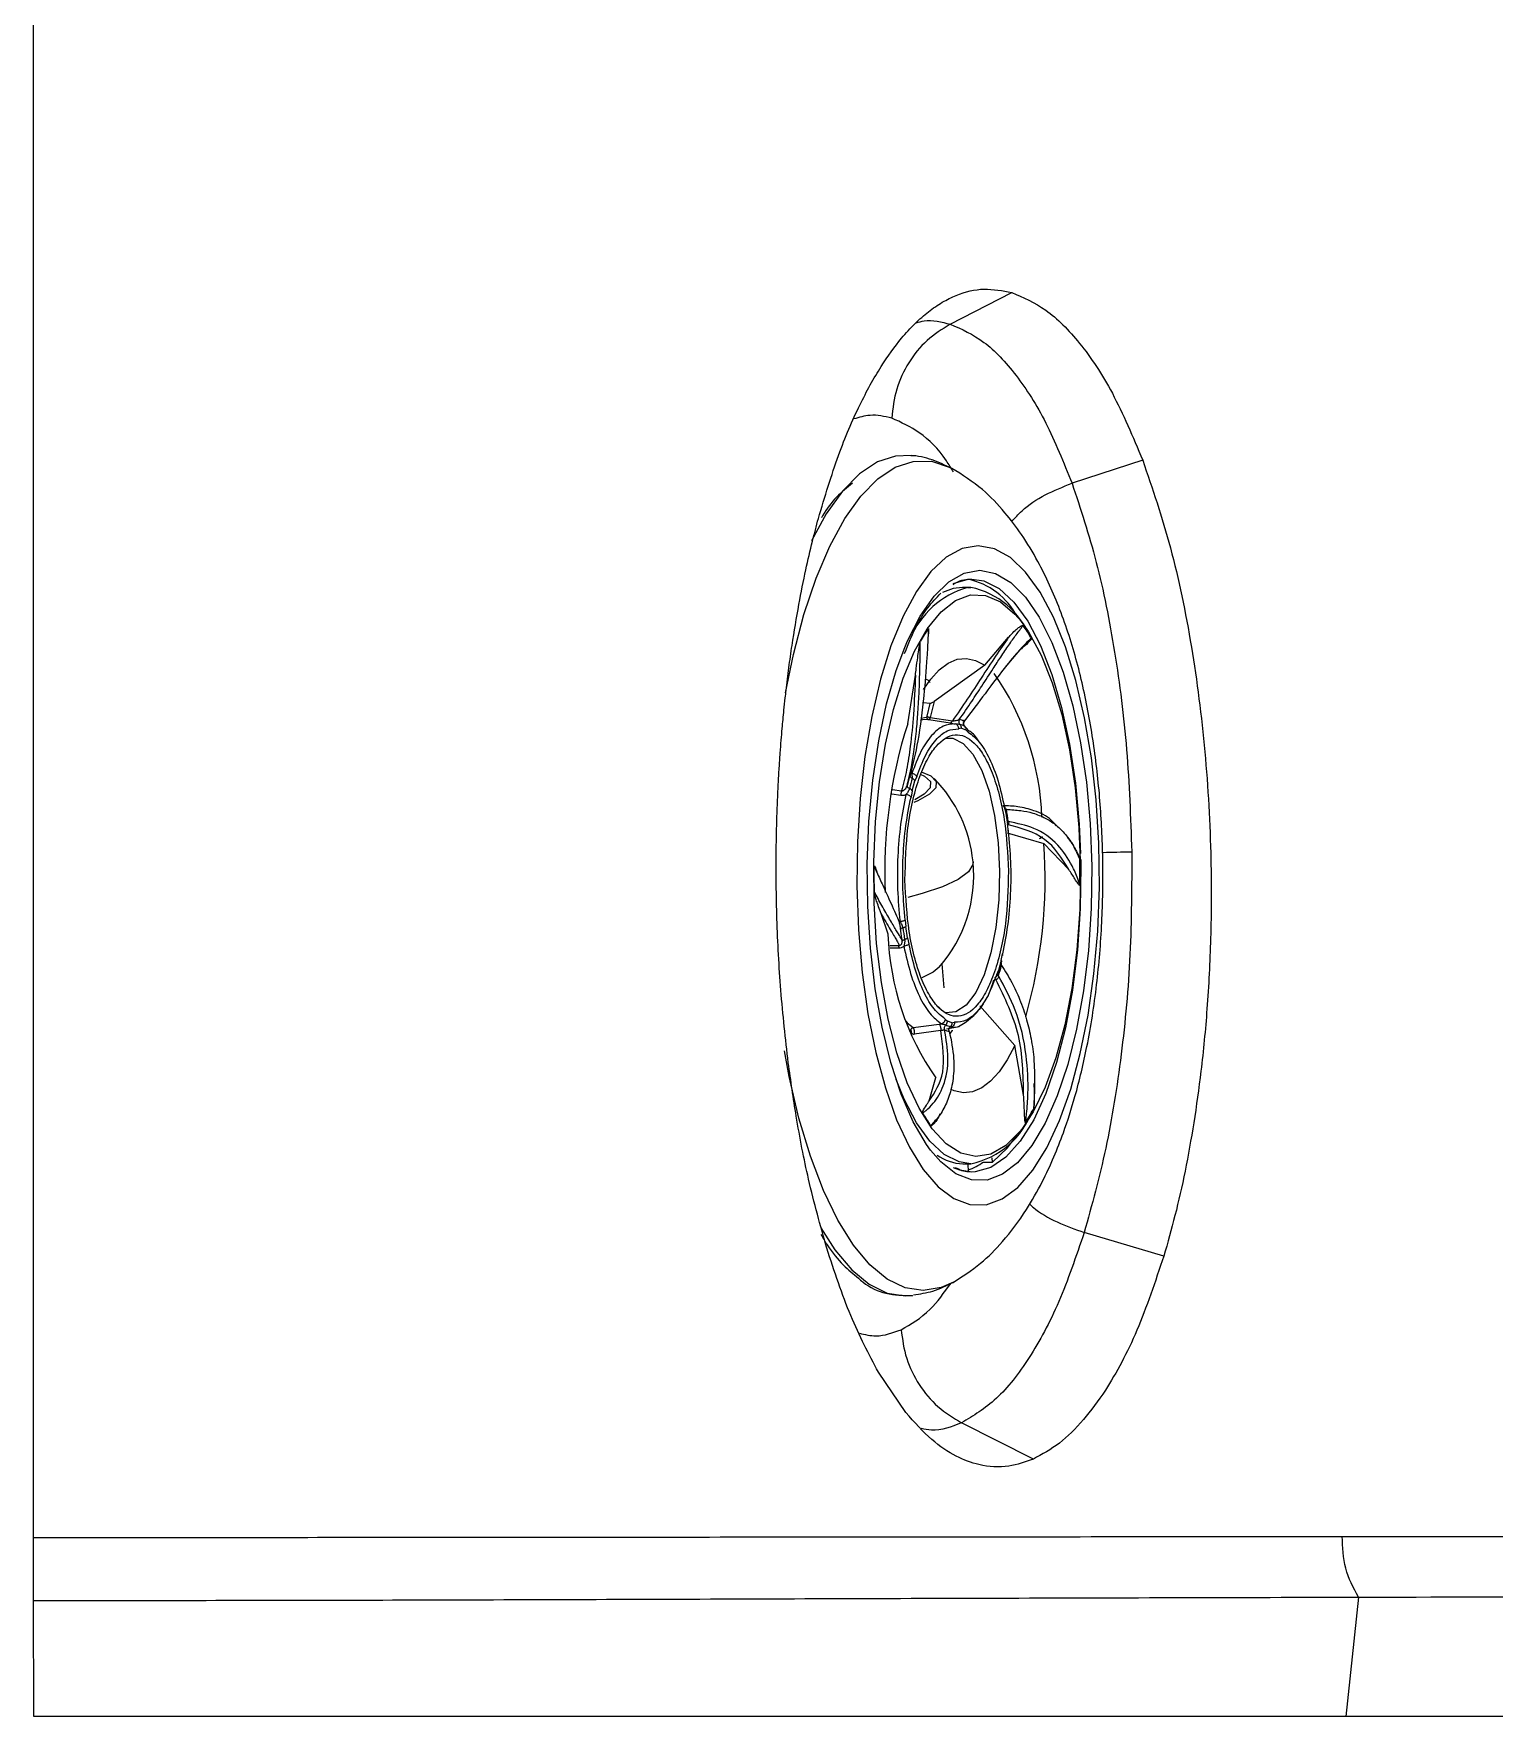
# Model space of a CAD drawing. Header units: inches. Extents: x 2 to 87, y 6 to 129.
# Drawn here: x 6.338 to 9.811, y 61.533 to 65.533 of the extents above; entities that cross this region are included whole.
import ezdxf

# ---------------------------------------------------------------- set-up
doc = ezdxf.new("R2010")
doc.units = ezdxf.units.IN
doc.header["$MEASUREMENT"] = 0
doc.layers.add('1', color=4, linetype='Continuous')

# ---------------------------------------------------------------- blocks, each defined once
blk = doc.blocks.new('2026 STRIDE')
at = {"layer": '1', "color": 3}
for p, q in [((4.0053, 40.8488), (4.0053, 47.998)), ((6.185, 43.7327), (6.3313, 43.8079)), ((6.6426, 43.4098), (6.4746, 43.3546)), ((5.8849, 43.2732), (5.8552, 43.218)), ((6.2337, 43.1072), (6.2144, 43.1072)), ((6.2259, 43.1068), (6.2337, 43.1072)), ((6.2669, 42.9223), (6.3238, 42.9889)), ((6.2669, 42.9223), (6.1467, 42.836)), ((6.35, 42.9581), (6.315, 42.9164)), ((6.0839, 42.7831), (6.1022, 42.8986)), ((6.1301, 42.8007), (6.1373, 42.8312)), ((6.1467, 42.836), (6.1374, 42.7976)), ((6.115, 42.7964), (6.1288, 42.7988)), ((6.1337, 42.7929), (6.1491, 42.7905)), ((6.1374, 42.7976), (6.1901, 42.7898)), ((6.1491, 42.7905), (6.185, 42.7851)), ((6.2116, 42.7723), (6.2053, 42.7709)), ((6.2116, 42.7723), (6.2224, 42.7685)), ((6.2277, 42.7631), (6.2224, 42.7685)), ((6.0894, 42.6666), (6.0938, 42.6649)), ((6.0938, 42.6649), (6.0948, 42.653)), ((6.0944, 42.6239), (6.101, 42.6474)), ((6.1053, 42.6572), (6.101, 42.6474)), ((6.0463, 42.6163), (6.0673, 42.6132)), ((6.0476, 42.6263), (6.0693, 42.6232)), ((6.0824, 42.6341), (6.0804, 42.6312)), ((6.0944, 42.6239), (6.0917, 42.6084)), ((6.1231, 42.6152), (6.1011, 42.6024)), ((6.3176, 42.5705), (6.314, 42.5846)), ((6.3218, 42.5432), (6.3176, 42.5705)), ((6.32, 42.5233), (6.4078, 42.4986)), ((6.3228, 42.528), (6.3218, 42.5432)), ((6.491, 42.5346), (6.4944, 42.4389)), ((6.3989, 42.511), (6.4047, 42.5153)), ((6.467, 42.4363), (6.4078, 42.4986)), ((6.037, 42.283), (6.0204, 42.3318)), ((6.078, 42.3162), (6.079, 42.301)), ((6.0832, 42.2737), (6.079, 42.301)), ((6.0413, 42.2555), (6.0621, 42.2555)), ((6.0422, 42.2503), (6.0634, 42.2502)), ((6.0832, 42.2737), (6.0868, 42.2596)), ((6.1708, 42.1554), (6.1657, 42.2123)), ((6.3064, 42.2203), (6.2998, 42.1968)), ((6.3001, 42.1934), (6.3069, 42.2176)), ((6.3064, 42.2203), (6.3091, 42.2358)), ((6.2955, 42.187), (6.2998, 42.1968)), ((6.2956, 42.1857), (6.2986, 42.1912)), ((6.1611, 42.1063), (6.1562, 42.1106)), ((6.1731, 42.0811), (6.1784, 42.0757)), ((6.2553, 42.1125), (6.3384, 42.0181)), ((6.0969, 42.0608), (6.1588, 42.0691)), ((6.1629, 42.0538), (6.0994, 42.0451)), ((6.1588, 42.0691), (6.1638, 42.0699)), ((6.1763, 42.058), (6.2064, 42.0636)), ((6.1892, 42.0719), (6.1784, 42.0757)), ((6.1892, 42.0719), (6.1955, 42.0733)), ((6.3594, 41.9002), (6.3384, 42.0181)), ((6.1346, 41.8862), (6.1505, 41.9417)), ((6.215, 41.7371), (6.2343, 41.7371)), ((6.2268, 41.7371), (6.228, 41.7179)), ((6.2633, 41.7411), (6.2853, 41.7411)), ((6.2853, 41.7411), (6.2847, 41.7509)), ((6.6929, 41.5177), (6.5036, 41.5736)), ((6.0795, 41.1454), (6.0141, 41.2417)), ((6.3826, 41.0351), (6.2118, 41.1212)), ((4.0053, 40.7738), (4.0053, 40.8488)), ((4.0053, 40.6988), (4.0053, 40.7738)), ((4.0054, 40.4234), (4.0053, 40.6988)), ((7.1555, 40.7068), (7.1255, 40.4234))]:
    blk.add_line(p, q, dxfattribs=at)
at = {"layer": '1', "color": 3, "flags": 128}
for points in [[(5.7934, 42.8562), (5.8121, 42.9473), (5.8371, 43.0424), (5.866, 43.1287), (5.8985, 43.2052), (5.9341, 43.2706), (5.9723, 43.3242), (6.0126, 43.365), (6.0544, 43.3927), (6.0971, 43.4067), (6.1401, 43.4068), (6.1828, 43.3932), (6.1928, 43.388)], [(6.092, 43.4205), (6.0551, 43.4194), (6.0119, 43.4052), (5.9695, 43.3772), (5.9287, 43.3358), (5.89, 43.2816), (5.8849, 43.2732)], [(5.9629, 42.3977), (5.9667, 42.2934), (5.9756, 42.1915), (5.9894, 42.0937), (6.0079, 42.0017), (6.0307, 41.9172), (6.0575, 41.8418), (6.0877, 41.7767), (6.1208, 41.7231), (6.1563, 41.682), (6.1935, 41.6541), (6.2317, 41.6399), (6.2702, 41.6397), (6.3084, 41.6534), (6.3456, 41.6809), (6.3811, 41.7216), (6.4143, 41.7747), (6.4446, 41.8395), (6.4714, 41.9146), (6.4943, 41.9988), (6.5129, 42.0905), (6.5268, 42.1882), (6.5358, 42.29), (6.5397, 42.3942), (6.5384, 42.4989), (6.5321, 42.6022), (6.5207, 42.7023), (6.5045, 42.7974), (6.4838, 42.8858), (6.459, 42.966), (6.4304, 43.0364), (6.3986, 43.0959), (6.3643, 43.1433), (6.3279, 43.1779), (6.2901, 43.199), (6.2516, 43.2062), (6.2132, 43.1994), (6.1754, 43.1788), (6.139, 43.1446), (6.1045, 43.0976), (6.0727, 43.0385), (6.0441, 42.9684), (6.0192, 42.8886), (5.9984, 42.8004), (5.9821, 42.7055), (5.9707, 42.6056), (5.9642, 42.5023), (5.9629, 42.3977)], [(6.077, 42.9645), (6.0834, 42.9797), (6.1136, 43.0389), (6.1466, 43.0861), (6.1816, 43.1203), (6.2181, 43.141), (6.2553, 43.1477), (6.2924, 43.1403), (6.3288, 43.1189), (6.3638, 43.0839), (6.3967, 43.036), (6.4267, 42.9762), (6.4535, 42.9057), (6.4763, 42.8257), (6.4949, 42.7378), (6.5087, 42.6438), (6.5176, 42.5455), (6.5214, 42.4448)], [(6.1916, 43.1165), (6.2279, 43.1265), (6.236, 43.1268)], [(6.236, 43.1268), (6.2649, 43.1225), (6.3013, 43.1042), (6.3364, 43.072), (6.3694, 43.0266), (6.3997, 42.9689), (6.4267, 42.9), (6.4498, 42.8214), (6.4686, 42.7347), (6.4826, 42.6417), (6.4917, 42.5441), (6.4949, 42.4743)], [(6.3549, 41.8193), (6.3507, 41.8139), (6.317, 41.7801), (6.2819, 41.76), (6.246, 41.754), (6.2103, 41.7622), (6.1753, 41.7845), (6.1419, 41.8204), (6.1108, 41.8691), (6.0826, 41.9296), (6.058, 42.0006), (6.0374, 42.0805), (6.0213, 42.1678), (6.01, 42.2605), (6.0039, 42.3566), (6.0029, 42.4541), (6.0072, 42.551), (6.0167, 42.6451), (6.0311, 42.7344), (6.0501, 42.8171), (6.0733, 42.8914), (6.1003, 42.9556), (6.1305, 43.0085), (6.1631, 43.0489), (6.1976, 43.076), (6.2332, 43.0891), (6.2691, 43.088), (6.3046, 43.0727), (6.3388, 43.0435), (6.3494, 43.0313)], [(6.2144, 43.1072), (6.1917, 43.1044), (6.1667, 43.0947)], [(6.3494, 43.0313), (6.3712, 43.0011), (6.4009, 42.9463), (6.4274, 42.8804), (6.4501, 42.8047), (6.4685, 42.7209), (6.4822, 42.6307), (6.4909, 42.536), (6.491, 42.5346)], [(6.1382, 41.7693), (6.1285, 41.7827), (6.097, 41.8367), (6.0685, 41.9021), (6.0437, 41.9775), (6.0229, 42.0617), (6.0067, 42.1528), (5.9953, 42.2492), (5.9889, 42.3489), (5.9877, 42.4501), (5.9917, 42.5508), (6.0008, 42.6489), (6.0149, 42.7426), (6.0336, 42.8301), (6.0566, 42.9096), (6.077, 42.9645)], [(6.1216, 42.8643), (6.1386, 42.889), (6.1589, 42.9112), (6.18, 42.927), (6.2016, 42.9361), (6.2235, 42.9384), (6.2454, 42.9337), (6.2669, 42.9223)], [(6.1373, 42.8312), (6.1206, 42.833), (6.1189, 42.8329)], [(6.1337, 42.7929), (6.119, 42.7924), (6.1131, 42.791)], [(6.1727, 42.7484), (6.1908, 42.7485), (6.2156, 42.7364), (6.2389, 42.7105), (6.2598, 42.672), (6.2772, 42.6226), (6.2905, 42.5645), (6.299, 42.5001), (6.3025, 42.4323), (6.3007, 42.3641), (6.2937, 42.2984), (6.2818, 42.2381), (6.2655, 42.1858), (6.2457, 42.1439), (6.223, 42.1142), (6.1985, 42.0978), (6.1745, 42.0955)], [(6.1134, 42.6629), (6.1236, 42.6581), (6.1377, 42.6453), (6.1376, 42.6307), (6.1231, 42.6152)], [(6.1157, 42.6689), (6.1385, 42.6591), (6.1516, 42.6458), (6.1506, 42.6309), (6.1357, 42.6152)], [(6.1357, 42.6152), (6.1076, 42.5994), (6.0985, 42.5955)], [(6.2392, 42.4547), (6.2389, 42.4487), (6.2283, 42.4311), (6.2037, 42.4131), (6.1664, 42.3956), (6.118, 42.3791), (6.0842, 42.3701)], [(6.5214, 42.4448), (6.52, 42.3436), (6.5135, 42.244), (6.5019, 42.1478), (6.4854, 42.057), (6.4645, 41.9733), (6.4395, 41.8983), (6.4109, 41.8336), (6.3793, 41.7802), (6.3452, 41.7394), (6.3094, 41.7119), (6.2725, 41.6981), (6.2352, 41.6985), (6.1983, 41.713), (6.1625, 41.7412), (6.1382, 41.7693)], [(6.4952, 42.4605), (6.4955, 42.4441), (6.4941, 42.3437), (6.4874, 42.2448), (6.4755, 42.1495), (6.4589, 42.0598), (6.4377, 41.9775), (6.4123, 41.9042), (6.3835, 41.8415), (6.3516, 41.7905), (6.3173, 41.7525), (6.2814, 41.728), (6.2446, 41.7177), (6.2366, 41.7174)], [(6.4944, 42.4389), (6.4928, 42.3415), (6.4859, 42.2458), (6.4739, 42.1538), (6.4572, 42.0676), (6.436, 41.9889), (6.4108, 41.9194), (6.3822, 41.8607), (6.3549, 41.8193)], [(6.159, 42.2045), (6.1442, 42.1925), (6.1175, 42.1791)], [(6.0791, 42.0757), (6.0829, 42.0719), (6.0969, 42.0608)], [(6.1846, 42.0465), (6.1901, 42.0535), (6.1906, 42.0543)], [(6.1869, 42.0618), (6.2013, 42.0624), (6.2048, 42.0632)], [(6.1929, 41.4558), (6.1634, 41.4428), (6.1205, 41.4357), (6.0775, 41.4424), (6.0352, 41.4629), (5.994, 41.4969), (5.9546, 41.5438), (5.9175, 41.6031), (5.8833, 41.6738), (5.8523, 41.7551), (5.8251, 41.8457), (5.8021, 41.9445), (5.7907, 42.0051)], [(6.3384, 42.0181), (6.3205, 41.9838), (6.3013, 41.9553), (6.281, 41.933), (6.2599, 41.9172), (6.2382, 41.9081), (6.2163, 41.9059), (6.1945, 41.9105), (6.1874, 41.9135)], [(6.2343, 41.7371), (6.2062, 41.7413), (6.1708, 41.7591), (6.1367, 41.7904), (6.1046, 41.8345), (6.0751, 41.8907), (6.0561, 41.9373)], [(6.2853, 41.7411), (6.321, 41.7747), (6.3449, 41.8066)], [(6.2366, 41.7174), (6.2077, 41.7218), (6.1924, 41.7277)], [(5.8776, 41.5845), (5.9108, 41.5324), (5.9507, 41.4848), (5.9924, 41.4504), (6.0353, 41.4297), (6.0788, 41.4229), (6.0961, 41.424)]]:
    blk.add_lwpolyline(points, dxfattribs=at)
at = {"layer": '1', "color": 3}
for centre, radius, start, end in [((6.1915, 42.9574), 0.1727, 27.6994, 78.1235), ((6.2832, 42.9062), 0.2087, 105.9546, 158.0365), ((6.193, 42.9142), 0.1972, 21.953, 78.0893), ((6.4553, 42.788), 0.3909, 145.5403, 150.8584), ((6.0649, 42.8029), 0.3629, 30.4529, 36.0415), ((5.7715, 42.5408), 0.6317, 1.8577, 34.9377), ((7.1809, 42.4328), 1.1516, 162.2896, 182.5348), ((6.1344, 42.7985), 0.00564, 177.1933, 262.7414), ((6.1926, 42.7356), 0.0589, 64.5608, 76.3646), ((6.1948, 42.7257), 0.057, 64.5594, 76.3652), ((6.6316, 42.4945), 0.5671, 162.9788, 165.5846), ((6.62, 42.4923), 0.5493, 162.9788, 165.5846), ((5.9108, 42.422), 0.33, 5.6876, 44.3413), ((5.5063, 42.4399), 0.8242, 7.6975, 9.7284), ((5.2146, 42.4158), 1.196, 344.0172, 3.9656), ((7.8101, 42.4228), 1.8065, 179.3121, 181.2281), ((5.9108, 42.422), 0.33, 318.7756, 5.6876), ((4.6867, 42.4215), 1.8065, 359.3121, 1.2283), ((6.6683, 42.3034), 0.6317, 181.8577, 214.9377), ((6.8633, 42.4049), 0.7982, 187.6975, 189.7284), ((5.7575, 42.3497), 0.5671, 342.9788, 345.5846), ((6.1233, 42.2116), 0.1693, 298.786, 347.13), ((6.0991, 42.0534), 0.00827, 214.0192, 272.4006), ((6.1966, 42.1086), 0.0589, 244.5594, 256.3653), ((6.1986, 42.1185), 0.057, 244.5594, 256.3653), ((6.432, 42.0414), 0.3629, 210.4529, 216.041), ((6.1941, 41.9308), 0.1978, 281.7161, 340.1743), ((6.0415, 42.0563), 0.3909, 325.5403, 330.8584), ((6.2186, 41.8497), 0.1127, 234.7418, 268.1639), ((6.186, 41.8457), 0.1301, 288.711, 306.487)]:
    blk.add_arc(centre, radius, start, end, dxfattribs=at)
for points, knots in [([(5.8715, 43.2709), (5.8869, 43.3224), (5.9165, 43.421), (5.9676, 43.5399), (6.0183, 43.6318), (6.0628, 43.6933), (6.1008, 43.7348), (6.1331, 43.7633), (6.1659, 43.7858), (6.2098, 43.8074), (6.2651, 43.821), (6.3093, 43.8122), (6.3313, 43.8079)], [0, 0, 0, 0, 0.140379, 0.269016, 0.385761, 0.490447, 0.555767, 0.620616, 0.685001, 0.748926, 0.875352, 1, 1, 1, 1]), ([(6.3313, 43.8079), (6.3584, 43.7964), (6.4137, 43.773), (6.4945, 43.6909), (6.5733, 43.574), (6.6192, 43.4652), (6.6426, 43.4098)], [0, 0, 0, 0, 0.236356, 0.481394, 0.735708, 1, 1, 1, 1]), ([(6.185, 43.7327), (6.1658, 43.7208), (6.1276, 43.697), (6.0842, 43.6425), (6.0539, 43.579), (6.0486, 43.5328), (6.0459, 43.5096)], [0, 0, 0, 0, 0.251193, 0.5, 0.748807, 1, 1, 1, 1]), ([(6.1038, 43.7363), (6.1101, 43.738), (6.1371, 43.7451), (6.1642, 43.7381), (6.185, 43.7327)], [0, 0, 0, 0, 0.233535, 1, 1, 1, 1]), ([(6.185, 43.7327), (6.212, 43.7209), (6.2659, 43.6974), (6.3425, 43.6155), (6.4139, 43.5043), (6.4544, 43.4045), (6.4746, 43.3546)], [0, 0, 0, 0, 0.25, 0.5, 0.749999, 1, 1, 1, 1]), ([(6.0459, 43.5096), (6.0286, 43.5135), (5.9986, 43.5203), (5.9688, 43.5113), (5.9561, 43.5076)], [0, 0, 0, 0, 0.574972, 1, 1, 1, 1]), ([(6.1925, 43.3816), (6.187, 43.3907), (6.1622, 43.4319), (6.1128, 43.4791), (6.0682, 43.4994), (6.0459, 43.5096)], [0, 0, 0, 0, 0.124865, 0.562433, 1, 1, 1, 1]), ([(6.1931, 43.3874), (6.1785, 43.3945), (6.1481, 43.4095), (6.1125, 43.4198), (6.0927, 43.42), (6.0909, 43.4201)], [0, 0, 0, 0, 0.456247, 0.950069, 1, 1, 1, 1]), ([(6.6426, 43.4098), (6.6656, 43.3424), (6.7116, 43.2083), (6.7607, 42.9702), (6.7933, 42.7189), (6.8063, 42.4835), (6.8056, 42.2781), (6.797, 42.1098), (6.7828, 41.9632), (6.7649, 41.8346), (6.7441, 41.7199), (6.7204, 41.6138), (6.702, 41.5494), (6.6929, 41.5177)], [0, 0, 0, 0, 0.130542, 0.259719, 0.385716, 0.510144, 0.599899, 0.681683, 0.755706, 0.81946, 0.881402, 0.941571, 1, 1, 1, 1]), ([(6.1901, 41.4543), (6.213, 41.4686), (6.2559, 41.4955), (6.3141, 41.5548), (6.3632, 41.6206), (6.4026, 41.6897), (6.4312, 41.7511), (6.4579, 41.8192), (6.4853, 41.9053), (6.5128, 42.0206), (6.5346, 42.1593), (6.5468, 42.3077), (6.5493, 42.4523), (6.543, 42.5929), (6.528, 42.7312), (6.5035, 42.8666), (6.4691, 42.9949), (6.4307, 43.0953), (6.392, 43.1731), (6.3569, 43.2313), (6.3127, 43.2893), (6.2594, 43.3456), (6.2138, 43.3744), (6.189, 43.3901)], [0, 0, 0, 0, 0.045511, 0.085121, 0.134367, 0.172405, 0.20437, 0.233407, 0.275407, 0.330445, 0.393978, 0.454664, 0.512123, 0.567728, 0.624731, 0.683558, 0.744104, 0.805677, 0.837051, 0.875162, 0.909176, 0.950591, 1, 1, 1, 1]), ([(5.9528, 43.355), (5.9398, 43.3448), (5.9151, 43.3254), (5.8909, 43.2936), (5.8798, 43.2745), (5.879, 43.273)], [0, 0, 0, 0, 0.507428, 0.962229, 1, 1, 1, 1]), ([(6.3311, 43.2634), (6.3389, 43.2723), (6.3602, 43.2963), (6.4098, 43.3291), (6.4529, 43.3461), (6.4746, 43.3546)], [0, 0, 0, 0, 0.22415, 0.610223, 1, 1, 1, 1]), ([(6.4746, 43.3546), (6.4947, 43.2939), (6.535, 43.1723), (6.5781, 42.9555), (6.6079, 42.7229), (6.6138, 42.5601), (6.6167, 42.4788)], [0, 0, 0, 0, 0.2499986, 0.5000006, 0.7499993, 1, 1, 1, 1]), ([(5.7999, 41.977), (5.7934, 42.0342), (5.7808, 42.1463), (5.7719, 42.3169), (5.77, 42.4812), (5.7738, 42.6009), (5.7782, 42.6769), (5.7805, 42.7118), (5.7829, 42.7429), (5.7858, 42.777), (5.789, 42.8105), (5.7922, 42.8406), (5.796, 42.8743), (5.8012, 42.9161), (5.8109, 42.985), (5.824, 43.0634), (5.8405, 43.1456), (5.8562, 43.2134), (5.8667, 43.2529), (5.8715, 43.2709)], [0, 0, 0, 0, 0.130718, 0.256126, 0.376244, 0.49108, 0.519793, 0.545833, 0.569194, 0.589872, 0.623163, 0.645681, 0.658914, 0.701019, 0.743192, 0.822373, 0.891607, 0.950836, 1, 1, 1, 1]), ([(6.1918, 43.1138), (6.1939, 43.1153), (6.2084, 43.1257), (6.2233, 43.1263), (6.236, 43.1268)], [0, 0, 0, 0, 0.145123, 1, 1, 1, 1]), ([(6.0765, 42.9503), (6.0854, 42.9727), (6.1023, 43.0155), (6.1318, 43.0612), (6.152, 43.0824), (6.1623, 43.0932)], [0, 0, 0, 0, 0.349289, 0.66698, 1, 1, 1, 1]), ([(6.133, 43.0092), (6.1329, 43.0083), (6.1328, 43.006), (6.1325, 42.9991), (6.1316, 42.9772), (6.1288, 42.9267), (6.1221, 42.8431), (6.1105, 42.7461), (6.096, 42.6872), (6.0894, 42.6606)], [0, 0, 0, 0, 0.007325, 0.019566, 0.058651, 0.192116, 0.441769, 0.746986, 1, 1, 1, 1]), ([(6.133, 43.0092), (6.133, 43.0092), (6.1331, 43.0093), (6.1332, 43.0094), (6.1333, 43.0092), (6.1334, 43.0089), (6.1335, 43.0081), (6.1335, 43.0042), (6.1331, 42.9988), (6.1325, 42.9941), (6.1322, 42.9924)], [0, 0, 0, 0, 0.020275, 0.040748, 0.059283, 0.07954, 0.114177, 0.222345, 0.719753, 1, 1, 1, 1]), ([(6.2065, 42.7928), (6.2165, 42.8074), (6.2353, 42.8346), (6.2621, 42.8756), (6.285, 42.9111), (6.3062, 42.9435), (6.3245, 42.9706), (6.3424, 42.9958), (6.3529, 43.0094), (6.3583, 43.0164)], [0, 0, 0, 0, 0.154271, 0.288952, 0.454424, 0.575072, 0.714225, 0.852753, 1, 1, 1, 1]), ([(6.3238, 42.9889), (6.3261, 42.9914), (6.3324, 42.9981), (6.3408, 43.0061), (6.3484, 43.0122), (6.353, 43.0152), (6.3557, 43.0165), (6.3572, 43.0168), (6.3579, 43.0168), (6.3582, 43.0165), (6.3583, 43.0164)], [0, 0, 0, 0, 0.191801, 0.519634, 0.729787, 0.856818, 0.93009, 0.970764, 0.992671, 1, 1, 1, 1]), ([(6.0824, 42.6357), (6.0856, 42.6491), (6.092, 42.6748), (6.0991, 42.7183), (6.1045, 42.7634), (6.1085, 42.8117), (6.1125, 42.8828), (6.1133, 42.9389), (6.1138, 42.9783)], [0, 0, 0, 0, 0.135552, 0.260798, 0.405842, 0.535564, 0.673856, 1, 1, 1, 1]), ([(6.1022, 42.8986), (6.1029, 42.9038), (6.1047, 42.9179), (6.1072, 42.9377), (6.1097, 42.9556), (6.1113, 42.9664), (6.1124, 42.9727), (6.1131, 42.9761), (6.1135, 42.9777), (6.1138, 42.9782), (6.1138, 42.9783)], [0, 0, 0, 0, 0.191797, 0.519572, 0.729704, 0.856737, 0.930022, 0.970712, 0.992634, 1, 1, 1, 1]), ([(6.3238, 42.9889), (6.3137, 42.9744), (6.2941, 42.9463), (6.2606, 42.8948), (6.2265, 42.8422), (6.2021, 42.8071), (6.1901, 42.7898)], [0, 0, 0, 0, 0.2807474, 0.5455521, 0.7768174, 1, 1, 1, 1]), ([(6.3777, 42.9868), (6.3774, 42.9866), (6.3767, 42.9859), (6.3745, 42.9838), (6.3674, 42.9771), (6.3502, 42.9592), (6.3175, 42.9209), (6.2725, 42.8607), (6.2349, 42.8112), (6.2179, 42.7888)], [0, 0, 0, 0, 0.0073248, 0.0195656, 0.0586504, 0.1921162, 0.4417694, 0.7469865, 1, 1, 1, 1]), ([(6.3777, 42.9868), (6.3777, 42.9867), (6.3778, 42.9866), (6.3779, 42.9863), (6.3779, 42.9859), (6.3778, 42.9855), (6.3776, 42.9846), (6.3762, 42.982), (6.3699, 42.9749), (6.3609, 42.967), (6.3528, 42.9603), (6.35, 42.9581)], [0, 0, 0, 0, 0.005501, 0.011055, 0.016084, 0.02158, 0.030977, 0.060324, 0.195274, 0.730604, 1, 1, 1, 1]), ([(6.1022, 42.8986), (6.1009, 42.8671), (6.0985, 42.8093), (6.0911, 42.7339), (6.082, 42.673), (6.0735, 42.6396), (6.0693, 42.6232)], [0, 0, 0, 0, 0.317509, 0.583481, 0.794833, 1, 1, 1, 1]), ([(6.1375, 42.8808), (6.1368, 42.8817), (6.133, 42.8865), (6.1288, 42.8881), (6.1253, 42.8893)], [0, 0, 0, 0, 0.185771, 1, 1, 1, 1]), ([(6.1288, 42.7988), (6.1289, 42.7988), (6.1291, 42.7988), (6.1295, 42.7992), (6.1298, 42.7998), (6.13, 42.8004), (6.1301, 42.8007)], [0, 0, 0, 0, 0.244775, 0.492429, 0.744714, 1, 1, 1, 1]), ([(6.1374, 42.7976), (6.1367, 42.7977), (6.1355, 42.7977), (6.134, 42.7981), (6.1329, 42.7986), (6.1319, 42.799), (6.1308, 42.7997), (6.1304, 42.8003), (6.1301, 42.8007)], [0, 0, 0, 0, 0.250263, 0.382232, 0.514843, 0.645287, 0.771015, 1, 1, 1, 1]), ([(6.1467, 42.836), (6.1455, 42.8351), (6.1429, 42.8332), (6.1398, 42.8316), (6.138, 42.8311), (6.1375, 42.8311), (6.1373, 42.8312)], [0, 0, 0, 0, 0.355757, 0.72292, 0.91627, 1, 1, 1, 1]), ([(6.197, 42.7824), (6.1874, 42.7818), (6.1681, 42.7806), (6.1403, 42.757), (6.1146, 42.7197), (6.1007, 42.6832), (6.0938, 42.6649)], [0, 0, 0, 0, 0.25, 0.5, 0.75, 1, 1, 1, 1]), ([(6.1053, 42.6572), (6.112, 42.6747), (6.1254, 42.71), (6.1503, 42.7464), (6.1774, 42.7692), (6.1961, 42.7703), (6.2053, 42.7709)], [0, 0, 0, 0, 0.247011, 0.5, 0.752989, 1, 1, 1, 1]), ([(6.1318, 42.7934), (6.1323, 42.7933), (6.1333, 42.7929), (6.1343, 42.7931), (6.1347, 42.7931)], [0, 0, 0, 0, 0.595412, 1, 1, 1, 1]), ([(6.1337, 42.7929), (6.134, 42.7929), (6.1347, 42.793), (6.1357, 42.7939), (6.1367, 42.7955), (6.1372, 42.7969), (6.1374, 42.7976)], [0, 0, 0, 0, 0.245118, 0.499544, 0.75421, 1, 1, 1, 1]), ([(6.185, 42.7851), (6.1854, 42.7851), (6.1863, 42.7852), (6.1876, 42.7861), (6.189, 42.7877), (6.1897, 42.7891), (6.1901, 42.7898)], [0, 0, 0, 0, 0.245337, 0.5, 0.754663, 1, 1, 1, 1]), ([(6.185, 42.7851), (6.1868, 42.7847), (6.1906, 42.7838), (6.1948, 42.7829), (6.197, 42.7824)], [0, 0, 0, 0, 0.459375, 1, 1, 1, 1]), ([(6.1901, 42.7898), (6.1908, 42.7898), (6.1922, 42.7898), (6.1953, 42.7901), (6.1993, 42.7907), (6.2035, 42.7917), (6.2055, 42.7924), (6.2065, 42.7928)], [0, 0, 0, 0, 0.111467, 0.230181, 0.482258, 0.743371, 1, 1, 1, 1]), ([(6.2082, 42.7811), (6.2065, 42.7814), (6.2034, 42.7818), (6.199, 42.7822), (6.197, 42.7824)], [0, 0, 0, 0, 0.571399, 1, 1, 1, 1]), ([(6.2179, 42.7888), (6.2184, 42.7889), (6.2194, 42.7893), (6.2196, 42.7897), (6.2191, 42.79), (6.2184, 42.7902), (6.2174, 42.7904), (6.2166, 42.7904), (6.2162, 42.7904)], [0, 0, 0, 0, 0.277558, 0.532524, 0.651825, 0.767232, 0.882131, 1, 1, 1, 1]), ([(6.2193, 42.7772), (6.2186, 42.778), (6.2173, 42.7797), (6.2165, 42.7829), (6.2167, 42.786), (6.2175, 42.7879), (6.2179, 42.7888)], [0, 0, 0, 0, 0.266689, 0.531115, 0.778754, 1, 1, 1, 1]), ([(6.2197, 42.7768), (6.2194, 42.7772), (6.2187, 42.778), (6.2176, 42.7801), (6.2171, 42.7832), (6.2177, 42.7869), (6.219, 42.7888), (6.2195, 42.7897)], [0, 0, 0, 0, 0.138039, 0.274701, 0.537852, 0.781588, 1, 1, 1, 1]), ([(6.2193, 42.7772), (6.2198, 42.7766), (6.2208, 42.7754), (6.2218, 42.7732), (6.2224, 42.7709), (6.2224, 42.7693), (6.2224, 42.7685)], [0, 0, 0, 0, 0.257259, 0.51339, 0.762603, 1, 1, 1, 1]), ([(6.2202, 42.7743), (6.2202, 42.7745), (6.2202, 42.7748), (6.2206, 42.7753), (6.2208, 42.7758), (6.2206, 42.7764), (6.2197, 42.777), (6.2193, 42.7772)], [0, 0, 0, 0, 0.224307, 0.303573, 0.473827, 0.745729, 1, 1, 1, 1]), ([(6.2534, 42.7398), (6.2515, 42.7431), (6.2434, 42.7572), (6.234, 42.7635), (6.2268, 42.7683)], [0, 0, 0, 0, 0.238504, 1, 1, 1, 1]), ([(6.2277, 42.7631), (6.2366, 42.7563), (6.2546, 42.7424), (6.2787, 42.7018), (6.2995, 42.6495), (6.3092, 42.6061), (6.314, 42.5846)], [0, 0, 0, 0, 0.247011, 0.5, 0.752989, 1, 1, 1, 1]), ([(6.0773, 42.4117), (6.0785, 42.4539), (6.0802, 42.5188), (6.0946, 42.598), (6.1099, 42.6529), (6.1291, 42.698), (6.1573, 42.7408), (6.1963, 42.7647), (6.2359, 42.7475), (6.265, 42.7095), (6.2853, 42.6678), (6.3018, 42.6156), (6.3181, 42.539), (6.3214, 42.4745), (6.3235, 42.4326)], [0, 0, 0, 0, 0.119728, 0.18418, 0.25, 0.31582, 0.380272, 0.5, 0.619728, 0.68418, 0.75, 0.81582, 0.880272, 1, 1, 1, 1]), ([(6.0948, 42.653), (6.0938, 42.6536), (6.0919, 42.6547), (6.09, 42.6567), (6.0891, 42.6588), (6.0893, 42.66), (6.0894, 42.6606)], [0, 0, 0, 0, 0.266689, 0.531115, 0.778754, 1, 1, 1, 1]), ([(6.0797, 42.6145), (6.075, 42.5915), (6.0658, 42.5454), (6.0594, 42.4682), (6.0585, 42.389), (6.0632, 42.3381), (6.0656, 42.3127)], [0, 0, 0, 0, 0.25, 0.5, 0.75, 1, 1, 1, 1]), ([(6.0673, 42.6132), (6.0676, 42.614), (6.0681, 42.6155), (6.0687, 42.6182), (6.0691, 42.6209), (6.0692, 42.6224), (6.0693, 42.6232)], [0, 0, 0, 0, 0.245337, 0.5, 0.754663, 1, 1, 1, 1]), ([(6.0673, 42.6132), (6.0692, 42.613), (6.0734, 42.6125), (6.0775, 42.6138), (6.0797, 42.6145)], [0, 0, 0, 0, 0.4593541, 1, 1, 1, 1]), ([(6.0693, 42.6232), (6.0699, 42.6233), (6.0713, 42.6234), (6.0742, 42.6246), (6.0775, 42.6271), (6.0807, 42.6311), (6.0818, 42.6342), (6.0824, 42.6357)], [0, 0, 0, 0, 0.111469, 0.230184, 0.482261, 0.743373, 1, 1, 1, 1]), ([(6.078, 42.3162), (6.0758, 42.3405), (6.0712, 42.3898), (6.0721, 42.4667), (6.0783, 42.5418), (6.0873, 42.5864), (6.0917, 42.6084)], [0, 0, 0, 0, 0.247011, 0.5, 0.752989, 1, 1, 1, 1]), ([(6.088, 42.629), (6.0868, 42.6261), (6.0848, 42.6211), (6.0812, 42.6165), (6.0797, 42.6145)], [0, 0, 0, 0, 0.5714031, 1, 1, 1, 1]), ([(6.4375, 42.5407), (6.4336, 42.5453), (6.4194, 42.5619), (6.3879, 42.576), (6.3491, 42.5867), (6.3224, 42.5877), (6.3104, 42.5882)], [0, 0, 0, 0, 0.1349974, 0.4893011, 0.7707965, 1, 1, 1, 1]), ([(6.3118, 42.5859), (6.312, 42.5858), (6.3137, 42.585), (6.3162, 42.5827), (6.3179, 42.5803), (6.3187, 42.5792)], [0, 0, 0, 0, 0.049985, 0.529107, 1, 1, 1, 1]), ([(6.314, 42.5846), (6.3144, 42.5853), (6.315, 42.5865), (6.3144, 42.5875), (6.3141, 42.588)], [0, 0, 0, 0, 0.516311, 1, 1, 1, 1]), ([(6.3187, 42.5792), (6.3302, 42.5786), (6.3523, 42.5775), (6.3831, 42.5708), (6.4107, 42.5599), (6.4355, 42.5439), (6.4575, 42.5227), (6.4775, 42.4953), (6.4876, 42.4721), (6.4928, 42.4602)], [0, 0, 0, 0, 0.136039, 0.261937, 0.40799, 0.540278, 0.678402, 0.83502, 1, 1, 1, 1]), ([(6.3228, 42.528), (6.325, 42.5037), (6.3296, 42.4544), (6.3288, 42.3775), (6.3225, 42.3024), (6.3135, 42.2579), (6.3091, 42.2358)], [0, 0, 0, 0, 0.247011, 0.5, 0.752989, 1, 1, 1, 1]), ([(6.3231, 42.5503), (6.3235, 42.5494), (6.3242, 42.5477), (6.3241, 42.5457), (6.3234, 42.5445), (6.3226, 42.5438), (6.3215, 42.5433), (6.3207, 42.5433), (6.3203, 42.5433)], [0, 0, 0, 0, 0.277559, 0.532523, 0.651824, 0.76723, 0.88213, 1, 1, 1, 1]), ([(6.467, 42.4363), (6.4502, 42.4633), (6.4164, 42.518), (6.3525, 42.5348), (6.3203, 42.5433)], [0, 0, 0, 0, 0.494868, 1, 1, 1, 1]), ([(6.3208, 42.5488), (6.321, 42.549), (6.3214, 42.5495), (6.3225, 42.55), (6.3231, 42.5503)], [0, 0, 0, 0, 0.363679, 1, 1, 1, 1]), ([(6.3214, 42.5461), (6.3217, 42.546), (6.3223, 42.5456), (6.3226, 42.5449), (6.3225, 42.5441), (6.3221, 42.5435), (6.3218, 42.5432)], [0, 0, 0, 0, 0.215737, 0.486187, 0.749331, 1, 1, 1, 1]), ([(6.4931, 42.3998), (6.4929, 42.4004), (6.4924, 42.402), (6.4908, 42.4069), (6.4855, 42.422), (6.4714, 42.4547), (6.4402, 42.4999), (6.3901, 42.5367), (6.344, 42.5461), (6.3231, 42.5503)], [0, 0, 0, 0, 0.007324, 0.019565, 0.058649, 0.192116, 0.441769, 0.746986, 1, 1, 1, 1]), ([(6.3973, 42.5101), (6.3973, 42.5101), (6.3982, 42.5105), (6.399, 42.5111), (6.3998, 42.5118)], [0, 0, 0, 0, 0.039442, 1, 1, 1, 1]), ([(6.4636, 42.5125), (6.4659, 42.5097), (6.472, 42.5023), (6.4797, 42.4905), (6.486, 42.4788), (6.4896, 42.4709), (6.4915, 42.4659), (6.4924, 42.4629), (6.4928, 42.4612), (6.4928, 42.4604), (6.4928, 42.4602)], [0, 0, 0, 0, 0.191814, 0.519611, 0.729753, 0.856784, 0.930061, 0.970742, 0.992656, 1, 1, 1, 1]), ([(6.0037, 42.4445), (6.0037, 42.4446), (6.0037, 42.4449), (6.0037, 42.4452), (6.0038, 42.4454), (6.0039, 42.4456), (6.0042, 42.4456), (6.0053, 42.4443), (6.0081, 42.4382), (6.0101, 42.4318), (6.0116, 42.4271)], [0, 0, 0, 0, 0.0103497, 0.0208011, 0.0302629, 0.0406038, 0.058285, 0.1135025, 0.3674194, 1, 1, 1, 1]), ([(6.0037, 42.4445), (6.004, 42.4439), (6.0047, 42.4422), (6.0069, 42.4374), (6.0138, 42.4223), (6.0288, 42.3895), (6.0492, 42.3446), (6.0645, 42.3118), (6.0649, 42.3038), (6.065, 42.3013)], [0, 0, 0, 0, 0.008286, 0.022135, 0.066354, 0.217358, 0.499812, 0.845131, 1, 1, 1, 1]), ([(6.6167, 42.4788), (6.6164, 42.3971), (6.6159, 42.2337), (6.5937, 41.9951), (6.5578, 41.7693), (6.5217, 41.6388), (6.5036, 41.5736)], [0, 0, 0, 0, 0.2499998, 0.4999994, 0.75, 1, 1, 1, 1]), ([(6.5468, 42.477), (6.5474, 42.477), (6.5684, 42.4778), (6.5929, 42.4783), (6.6167, 42.4788)], [0, 0, 0, 0, 0.028534, 1, 1, 1, 1]), ([(6.3235, 42.4326), (6.3224, 42.3903), (6.3206, 42.3254), (6.3062, 42.2462), (6.2909, 42.1913), (6.2717, 42.1462), (6.2435, 42.1034), (6.2045, 42.0795), (6.1649, 42.0967), (6.1358, 42.1347), (6.1155, 42.1765), (6.099, 42.2286), (6.0827, 42.3052), (6.0794, 42.3697), (6.0773, 42.4117)], [0, 0, 0, 0, 0.119728, 0.18418, 0.25, 0.31582, 0.380272, 0.5, 0.619728, 0.68418, 0.75, 0.81582, 0.880272, 1, 1, 1, 1]), ([(6.4931, 42.3998), (6.4931, 42.3996), (6.4931, 42.3994), (6.4931, 42.3991), (6.4929, 42.3988), (6.4927, 42.3987), (6.4923, 42.3987), (6.4907, 42.3999), (6.4847, 42.4085), (6.4768, 42.4215), (6.4695, 42.4326), (6.467, 42.4363)], [0, 0, 0, 0, 0.005486, 0.011027, 0.016042, 0.021524, 0.030897, 0.060168, 0.194769, 0.728714, 1, 1, 1, 1]), ([(6.0204, 42.3318), (6.0194, 42.3345), (6.0166, 42.3419), (6.0125, 42.3537), (6.0086, 42.3654), (6.006, 42.3744), (6.0043, 42.3798), (6.004, 42.3836), (6.004, 42.3841)], [0, 0, 0, 0, 0.191782, 0.518998, 0.728969, 0.85611, 0.98384, 1, 1, 1, 1]), ([(6.0704, 42.267), (6.0705, 42.2673), (6.0708, 42.2685), (6.0662, 42.2763), (6.0566, 42.292), (6.0414, 42.3173), (6.0236, 42.3483), (6.0102, 42.3728), (6.004, 42.3841)], [0, 0, 0, 0, 0.069195, 0.231242, 0.425514, 0.62771, 0.827914, 1, 1, 1, 1]), ([(6.0204, 42.3318), (6.0281, 42.3183), (6.0434, 42.2915), (6.0557, 42.2713), (6.0612, 42.262), (6.0619, 42.2601), (6.0621, 42.2595)], [0, 0, 0, 0, 0.368041, 0.731206, 0.922722, 1, 1, 1, 1]), ([(6.0656, 42.3127), (6.0667, 42.3108), (6.0687, 42.3076), (6.0713, 42.3027), (6.0719, 42.2996), (6.0722, 42.2979)], [0, 0, 0, 0, 0.40286, 0.687897, 1, 1, 1, 1]), ([(6.0711, 42.2671), (6.0699, 42.2745), (6.0681, 42.2853), (6.0668, 42.2976), (6.0664, 42.3014)], [0, 0, 0, 0, 0.690558, 1, 1, 1, 1]), ([(6.0621, 42.2555), (6.0627, 42.2556), (6.0641, 42.2557), (6.0665, 42.2566), (6.0688, 42.2585), (6.0705, 42.2615), (6.0705, 42.2639), (6.0705, 42.265)], [0, 0, 0, 0, 0.1114177, 0.2300722, 0.4820032, 0.7430817, 1, 1, 1, 1]), ([(6.0621, 42.2595), (6.0625, 42.2586), (6.0637, 42.256), (6.0627, 42.2557), (6.0621, 42.2555)], [0, 0, 0, 0, 0.37338, 1, 1, 1, 1]), ([(6.0634, 42.2502), (6.0633, 42.251), (6.0631, 42.2525), (6.0628, 42.2542), (6.0625, 42.2553), (6.0622, 42.2554), (6.0621, 42.2555)], [0, 0, 0, 0, 0.245337, 0.5, 0.754663, 1, 1, 1, 1]), ([(6.0634, 42.2502), (6.0653, 42.2504), (6.0695, 42.2508), (6.0728, 42.253), (6.0746, 42.2542)], [0, 0, 0, 0, 0.459104, 1, 1, 1, 1]), ([(6.0765, 42.27), (6.0766, 42.2673), (6.0769, 42.2618), (6.0754, 42.2568), (6.0746, 42.2542)], [0, 0, 0, 0, 0.490746, 1, 1, 1, 1]), ([(6.0746, 42.2542), (6.0796, 42.2318), (6.0897, 42.187), (6.1111, 42.1333), (6.1359, 42.0915), (6.1545, 42.0771), (6.1638, 42.0699)], [0, 0, 0, 0, 0.25, 0.5, 0.75, 1, 1, 1, 1]), ([(6.1731, 42.0811), (6.1642, 42.088), (6.1462, 42.1019), (6.1221, 42.1424), (6.1013, 42.1947), (6.0916, 42.2381), (6.0868, 42.2596)], [0, 0, 0, 0, 0.247011, 0.5, 0.752989, 1, 1, 1, 1]), ([(6.3036, 42.217), (6.3045, 42.2157), (6.3062, 42.2132), (6.3066, 42.21), (6.3068, 42.2085)], [0, 0, 0, 0, 0.504331, 1, 1, 1, 1]), ([(6.3068, 42.2085), (6.3152, 42.1952), (6.3315, 42.1696), (6.3514, 42.1263), (6.3669, 42.0815), (6.3781, 42.0332), (6.3881, 41.9619), (6.3851, 41.9055), (6.383, 41.8659)], [0, 0, 0, 0, 0.134858, 0.259599, 0.404069, 0.533562, 0.672142, 1, 1, 1, 1]), ([(6.2955, 42.187), (6.2888, 42.1696), (6.2754, 42.1342), (6.2505, 42.0978), (6.2234, 42.075), (6.2047, 42.0739), (6.1955, 42.0733)], [0, 0, 0, 0, 0.2470116, 0.5, 0.7529884, 1, 1, 1, 1]), ([(6.2998, 42.1837), (6.2998, 42.1826), (6.2997, 42.1806), (6.2986, 42.1781), (6.2974, 42.1765), (6.2962, 42.1757), (6.295, 42.1751), (6.2941, 42.175), (6.2936, 42.1749)], [0, 0, 0, 0, 0.277554, 0.532524, 0.651828, 0.767234, 0.882133, 1, 1, 1, 1]), ([(6.3594, 41.9002), (6.3585, 41.9482), (6.3569, 42.0451), (6.3148, 42.1314), (6.2936, 42.1749)], [0, 0, 0, 0, 0.495173, 1, 1, 1, 1]), ([(6.2974, 42.1895), (6.2971, 42.1884), (6.2967, 42.1871), (6.2957, 42.1859), (6.2956, 42.1857)], [0, 0, 0, 0, 0.84097, 1, 1, 1, 1]), ([(6.2986, 42.1912), (6.2981, 42.1906), (6.2972, 42.1895), (6.2972, 42.1875), (6.298, 42.1854), (6.2992, 42.1842), (6.2998, 42.1837)], [0, 0, 0, 0, 0.266689, 0.531115, 0.778754, 1, 1, 1, 1]), ([(6.3639, 41.8351), (6.364, 41.836), (6.3643, 41.8383), (6.3652, 41.8452), (6.3678, 41.867), (6.3713, 41.9176), (6.3675, 42.0011), (6.3458, 42.0982), (6.3142, 42.157), (6.2998, 42.1837)], [0, 0, 0, 0, 0.007325, 0.019566, 0.058651, 0.192116, 0.441769, 0.746986, 1, 1, 1, 1]), ([(6.0922, 42.0488), (6.0923, 42.049), (6.0924, 42.0496), (6.0925, 42.0505), (6.0926, 42.0516), (6.0925, 42.0526), (6.0923, 42.0535), (6.0921, 42.0542), (6.0918, 42.0548), (6.0915, 42.0549), (6.0914, 42.055)], [0, 0, 0, 0, 0.121775, 0.245594, 0.376257, 0.509473, 0.637578, 0.768745, 0.883895, 1, 1, 1, 1]), ([(6.0994, 42.0451), (6.0996, 42.046), (6.0999, 42.0476), (6.1, 42.0503), (6.0998, 42.0526), (6.0995, 42.0548), (6.0991, 42.0568), (6.0985, 42.0586), (6.0977, 42.06), (6.0972, 42.0605), (6.0969, 42.0608)], [0, 0, 0, 0, 0.156145, 0.293104, 0.410773, 0.509038, 0.632748, 0.755842, 0.878271, 1, 1, 1, 1]), ([(6.1191, 41.8575), (6.1195, 41.8577), (6.1204, 41.8584), (6.1232, 41.8604), (6.1319, 41.8672), (6.15, 41.885), (6.1721, 41.9233), (6.1838, 41.9836), (6.1752, 42.033), (6.1713, 42.0555)], [0, 0, 0, 0, 0.007325, 0.019566, 0.05865, 0.192116, 0.441769, 0.746986, 1, 1, 1, 1]), ([(6.1346, 41.8862), (6.1484, 41.907), (6.1763, 41.9492), (6.1674, 42.0187), (6.1629, 42.0538)], [0, 0, 0, 0, 0.495173, 1, 1, 1, 1]), ([(6.1827, 42.0514), (6.1872, 42.0298), (6.1935, 41.9994), (6.1937, 41.9629), (6.192, 41.9396), (6.1871, 41.9114), (6.1768, 41.8805), (6.1598, 41.8504), (6.1454, 41.8351), (6.1385, 41.8279)], [0, 0, 0, 0, 0.229238, 0.322198, 0.414546, 0.50635, 0.67863, 0.847274, 1, 1, 1, 1]), ([(6.1588, 42.0691), (6.159, 42.0688), (6.1594, 42.0684), (6.1601, 42.067), (6.1608, 42.0652), (6.1615, 42.0629), (6.1621, 42.0603), (6.1626, 42.0578), (6.1628, 42.0556), (6.1629, 42.0544), (6.1629, 42.0538)], [0, 0, 0, 0, 0.112211, 0.235183, 0.366441, 0.502102, 0.637431, 0.767756, 0.88937, 1, 1, 1, 1]), ([(6.1713, 42.0555), (6.171, 42.0553), (6.1704, 42.0549), (6.1687, 42.0545), (6.1671, 42.0542), (6.1657, 42.054), (6.1643, 42.0538), (6.1634, 42.0538), (6.1629, 42.0538)], [0, 0, 0, 0, 0.2775578, 0.5325236, 0.6518255, 0.7672317, 0.8821311, 1, 1, 1, 1]), ([(6.1638, 42.0699), (6.1646, 42.0697), (6.1658, 42.0694), (6.1678, 42.0689), (6.1699, 42.0684), (6.1724, 42.0678), (6.1736, 42.0673), (6.1742, 42.067)], [0, 0, 0, 0, 0.224307, 0.303573, 0.473827, 0.745729, 1, 1, 1, 1]), ([(6.1742, 42.067), (6.1734, 42.0662), (6.1718, 42.0645), (6.1707, 42.0613), (6.1705, 42.0582), (6.171, 42.0563), (6.1713, 42.0555)], [0, 0, 0, 0, 0.266689, 0.531115, 0.778754, 1, 1, 1, 1]), ([(6.1742, 42.067), (6.1748, 42.0676), (6.176, 42.0688), (6.1772, 42.071), (6.1781, 42.0733), (6.1783, 42.0749), (6.1784, 42.0757)], [0, 0, 0, 0, 0.257259, 0.51339, 0.762603, 1, 1, 1, 1]), ([(6.1817, 42.0534), (6.1823, 42.0531), (6.1833, 42.0525), (6.1829, 42.0518), (6.1827, 42.0514)], [0, 0, 0, 0, 0.504331, 1, 1, 1, 1]), ([(6.1852, 42.0631), (6.186, 42.0628), (6.1874, 42.0624), (6.187, 42.062), (6.1869, 42.0618)], [0, 0, 0, 0, 0.5714036, 1, 1, 1, 1]), ([(5.8913, 41.5364), (5.8762, 41.5901), (5.8486, 41.6889), (5.8193, 41.8391), (5.8059, 41.9344), (5.7999, 41.977)], [0, 0, 0, 0, 0.396927, 0.730274, 1, 1, 1, 1]), ([(6.3835, 41.9276), (6.384, 41.9195), (6.3849, 41.9058), (6.3849, 41.8887), (6.3845, 41.8778), (6.384, 41.8715), (6.3836, 41.8682), (6.3832, 41.8665), (6.383, 41.866), (6.383, 41.8659)], [0, 0, 0, 0, 0.382733, 0.652714, 0.815929, 0.910089, 0.962369, 0.990535, 1, 1, 1, 1]), ([(6.1191, 41.8575), (6.1191, 41.8575), (6.119, 41.8577), (6.1189, 41.858), (6.1189, 41.8583), (6.1189, 41.8588), (6.119, 41.8596), (6.1198, 41.8622), (6.1239, 41.8694), (6.1292, 41.8772), (6.1332, 41.8839), (6.1346, 41.8862)], [0, 0, 0, 0, 0.005501, 0.011055, 0.016084, 0.02158, 0.030977, 0.060324, 0.195274, 0.730604, 1, 1, 1, 1]), ([(6.3639, 41.8351), (6.3638, 41.835), (6.3637, 41.8349), (6.3636, 41.8349), (6.3634, 41.835), (6.3633, 41.8353), (6.363, 41.8362), (6.3625, 41.8401), (6.3617, 41.8558), (6.3609, 41.8765), (6.3598, 41.8943), (6.3594, 41.9002)], [0, 0, 0, 0, 0.005501, 0.011055, 0.016084, 0.02158, 0.030977, 0.060324, 0.195274, 0.730604, 1, 1, 1, 1]), ([(6.1602, 41.8553), (6.1591, 41.8529), (6.1562, 41.8462), (6.1513, 41.8383), (6.1462, 41.8319), (6.1424, 41.8289), (6.14, 41.8267), (6.1387, 41.8277), (6.1385, 41.8279)], [0, 0, 0, 0, 0.191797, 0.519052, 0.729035, 0.856173, 0.983899, 1, 1, 1, 1]), ([(6.2365, 41.7174), (6.2258, 41.7178), (6.2129, 41.7184), (6.2, 41.7264), (6.1977, 41.7278)], [0, 0, 0, 0, 0.826906, 1, 1, 1, 1]), ([(6.3736, 41.6414), (6.3766, 41.6385), (6.3939, 41.622), (6.4383, 41.5968), (6.4818, 41.5813), (6.5036, 41.5736)], [0, 0, 0, 0, 0.094414, 0.545045, 1, 1, 1, 1]), ([(5.8775, 41.5686), (5.8824, 41.5603), (5.899, 41.532), (5.9288, 41.496), (5.9546, 41.475), (5.9667, 41.4652)], [0, 0, 0, 0, 0.180807, 0.616291, 1, 1, 1, 1]), ([(6.5036, 41.5736), (6.4841, 41.5166), (6.4451, 41.4026), (6.3737, 41.2713), (6.2957, 41.1711), (6.2398, 41.1379), (6.2118, 41.1212)], [0, 0, 0, 0, 0.25, 0.5, 0.75, 1, 1, 1, 1]), ([(6.0141, 41.2417), (5.9915, 41.2844), (5.9462, 41.3696), (5.9096, 41.4809), (5.8913, 41.5364)], [0, 0, 0, 0, 0.500156, 1, 1, 1, 1]), ([(6.6929, 41.5177), (6.6723, 41.4565), (6.6313, 41.3343), (6.5643, 41.2101), (6.5014, 41.1253), (6.4441, 41.0685), (6.4034, 41.0464), (6.3826, 41.0351)], [0, 0, 0, 0, 0.251462, 0.502462, 0.661893, 0.827746, 1, 1, 1, 1]), ([(5.9667, 41.4652), (5.9702, 41.4621), (5.991, 41.4434), (6.0339, 41.4248), (6.0733, 41.4241), (6.0941, 41.4238)], [0, 0, 0, 0, 0.087357, 0.520233, 1, 1, 1, 1]), ([(6.0681, 41.3426), (6.0915, 41.3557), (6.1329, 41.379), (6.1706, 41.4308), (6.1871, 41.4534)], [0, 0, 0, 0, 0.563104, 1, 1, 1, 1]), ([(6.0977, 41.4253), (6.1131, 41.4276), (6.1469, 41.4328), (6.1769, 41.4479), (6.1933, 41.4561)], [0, 0, 0, 0, 0.457346, 1, 1, 1, 1]), ([(5.9689, 41.3343), (5.9821, 41.3311), (6.0153, 41.3232), (6.0483, 41.3353), (6.0681, 41.3426)], [0, 0, 0, 0, 0.400168, 1, 1, 1, 1]), ([(6.0681, 41.3426), (6.0713, 41.3196), (6.0776, 41.2737), (6.1092, 41.2107), (6.1536, 41.1566), (6.1924, 41.1331), (6.2118, 41.1212)], [0, 0, 0, 0, 0.251193, 0.5, 0.748807, 1, 1, 1, 1]), ([(6.3826, 41.0351), (6.3633, 41.0283), (6.3205, 41.0132), (6.2588, 41.0172), (6.1973, 41.0403), (6.1386, 41.0791), (6.0997, 41.1227), (6.0795, 41.1454)], [0, 0, 0, 0, 0.188914, 0.418676, 0.594488, 0.788276, 1, 1, 1, 1]), ([(6.2118, 41.1212), (6.1879, 41.1117), (6.1561, 41.0991), (6.1241, 41.1057), (6.1161, 41.1074)], [0, 0, 0, 0, 0.749486, 1, 1, 1, 1]), ([(4.0053, 40.8488), (4.2426, 40.8488), (4.7174, 40.8489), (5.4851, 40.8496), (6.2832, 40.8504), (6.8393, 40.8508), (7.1173, 40.851)], [0, 0, 0, 0, 0.249998, 0.499998, 0.749999, 1, 1, 1, 1]), ([(7.1173, 40.851), (7.4829, 40.8512), (8.2139, 40.8516), (8.9777, 40.8515), (9.3596, 40.8514)], [0, 0, 0, 0, 0.5, 1, 1, 1, 1]), ([(7.1555, 40.7068), (7.1437, 40.7291), (7.12, 40.7738), (7.1182, 40.8253), (7.1173, 40.851)], [0, 0, 0, 0, 0.499941, 1, 1, 1, 1]), ([(4.0053, 40.6988), (4.2476, 40.699), (4.7322, 40.6994), (5.5107, 40.7021), (6.3167, 40.7048), (6.8759, 40.7061), (7.1555, 40.7068)], [0, 0, 0, 0, 0.249998, 0.499998, 0.749999, 1, 1, 1, 1]), ([(7.1555, 40.7068), (7.5225, 40.7075), (8.2565, 40.709), (9.0201, 40.7088), (9.4019, 40.7087)], [0, 0, 0, 0, 0.5, 1, 1, 1, 1]), ([(7.1255, 40.4234), (6.8551, 40.4234), (6.3144, 40.4234), (5.5223, 40.4234), (4.7473, 40.4234), (4.2527, 40.4234), (4.0054, 40.4234)], [0, 0, 0, 0, 0.2500009, 0.5000011, 0.7499999, 1, 1, 1, 1]), ([(9.3818, 40.4234), (9.003, 40.4234), (8.2456, 40.4234), (7.4989, 40.4234), (7.1255, 40.4234)], [0, 0, 0, 0, 0.5, 1, 1, 1, 1])]:
    blk.add_open_spline(points, degree=3, knots=knots, dxfattribs=at)
for points in [[(6.2053, 42.7709), (6.2052, 42.7722), (6.205, 42.7749), (6.2032, 42.7783), (6.2005, 42.7811), (6.1982, 42.782), (6.197, 42.7824)], [(6.2065, 42.7928), (6.2061, 42.7918), (6.2053, 42.7898), (6.2053, 42.7866), (6.2062, 42.7835), (6.2076, 42.7819), (6.2082, 42.7811)], [(6.2116, 42.7723), (6.2116, 42.7732), (6.2116, 42.7748), (6.2109, 42.7772), (6.2098, 42.7794), (6.2087, 42.7805), (6.2082, 42.7811)], [(6.2277, 42.7631), (6.2277, 42.7644), (6.2277, 42.767), (6.2261, 42.7704), (6.2236, 42.7731), (6.2213, 42.7739), (6.2202, 42.7743)], [(6.1053, 42.6572), (6.1049, 42.6581), (6.1039, 42.6598), (6.1011, 42.6622), (6.0976, 42.6641), (6.0951, 42.6646), (6.0938, 42.6649)], [(6.0948, 42.653), (6.0955, 42.6527), (6.0969, 42.6519), (6.0987, 42.6505), (6.1001, 42.649), (6.1007, 42.6479), (6.101, 42.6474)], [(6.0917, 42.6084), (6.0912, 42.6091), (6.0901, 42.6105), (6.0871, 42.6123), (6.0836, 42.6138), (6.081, 42.6143), (6.0797, 42.6145)], [(6.0824, 42.6357), (6.0823, 42.6352), (6.0822, 42.634), (6.0833, 42.6321), (6.0853, 42.6304), (6.0871, 42.6295), (6.088, 42.629)], [(6.0944, 42.6239), (6.0941, 42.6244), (6.0935, 42.6254), (6.092, 42.6267), (6.0902, 42.628), (6.0888, 42.6287), (6.088, 42.629)], [(6.3176, 42.5705), (6.3179, 42.5709), (6.3183, 42.5716), (6.3184, 42.5726), (6.318, 42.5735), (6.3173, 42.574), (6.3169, 42.5742)], [(6.3228, 42.528), (6.3231, 42.5284), (6.3238, 42.5293), (6.3233, 42.5299), (6.323, 42.5303)], [(6.078, 42.3162), (6.0774, 42.3158), (6.0763, 42.315), (6.0732, 42.3139), (6.0695, 42.3131), (6.0669, 42.3128), (6.0656, 42.3127)], [(6.0722, 42.2979), (6.0713, 42.2977), (6.0694, 42.2971), (6.0673, 42.2961), (6.066, 42.2949), (6.0661, 42.2943), (6.0661, 42.2939)], [(6.0722, 42.2979), (6.073, 42.2982), (6.0745, 42.2986), (6.0764, 42.2993), (6.078, 42.3001), (6.0786, 42.3007), (6.079, 42.301)], [(6.0705, 42.265), (6.0705, 42.2655), (6.0704, 42.2663), (6.0717, 42.2677), (6.0737, 42.269), (6.0756, 42.2697), (6.0765, 42.27)], [(6.0868, 42.2596), (6.0862, 42.259), (6.0851, 42.2577), (6.0821, 42.2561), (6.0785, 42.2548), (6.0759, 42.2544), (6.0746, 42.2542)], [(6.0832, 42.2737), (6.0828, 42.2734), (6.0822, 42.2727), (6.0806, 42.2717), (6.0788, 42.2707), (6.0773, 42.2702), (6.0765, 42.27)], [(6.3064, 42.2203), (6.3066, 42.2198), (6.307, 42.2188), (6.307, 42.2175), (6.3065, 42.2162), (6.3058, 42.2155), (6.3054, 42.2152)], [(6.3091, 42.2358), (6.3094, 42.2351), (6.31, 42.2337), (6.3094, 42.2325), (6.309, 42.2319)], [(6.2955, 42.187), (6.2957, 42.1861), (6.2962, 42.1844), (6.2953, 42.182), (6.2933, 42.1802), (6.2912, 42.1796), (6.2902, 42.1793)], [(6.2986, 42.1912), (6.299, 42.1915), (6.2998, 42.1923), (6.3003, 42.1937), (6.3004, 42.1952), (6.3, 42.1963), (6.2998, 42.1968)], [(6.1731, 42.0811), (6.1729, 42.0798), (6.1724, 42.0772), (6.1703, 42.0738), (6.1673, 42.0711), (6.165, 42.0703), (6.1638, 42.0699)], [(6.0914, 42.055), (6.0916, 42.0557), (6.0918, 42.0572), (6.0931, 42.059), (6.0949, 42.0603), (6.0963, 42.0606), (6.0969, 42.0608)], [(6.1827, 42.0514), (6.1824, 42.0524), (6.1817, 42.0544), (6.182, 42.0577), (6.1831, 42.0607), (6.1845, 42.0623), (6.1852, 42.0631)], [(6.1892, 42.0719), (6.1891, 42.0711), (6.189, 42.0694), (6.1881, 42.067), (6.1869, 42.0649), (6.1858, 42.0637), (6.1852, 42.0631)], [(6.1955, 42.0733), (6.1954, 42.072), (6.1951, 42.0694), (6.1932, 42.0659), (6.1904, 42.0631), (6.1881, 42.0622), (6.1869, 42.0618)]]:
    blk.add_open_spline(points, degree=3, dxfattribs=at)

msp = doc.modelspace()

# ---------------------------------------------------------------- block references
msp.add_blockref('2026 STRIDE', (2.3326, 21.1096))

doc.saveas('drawing.dxf')
